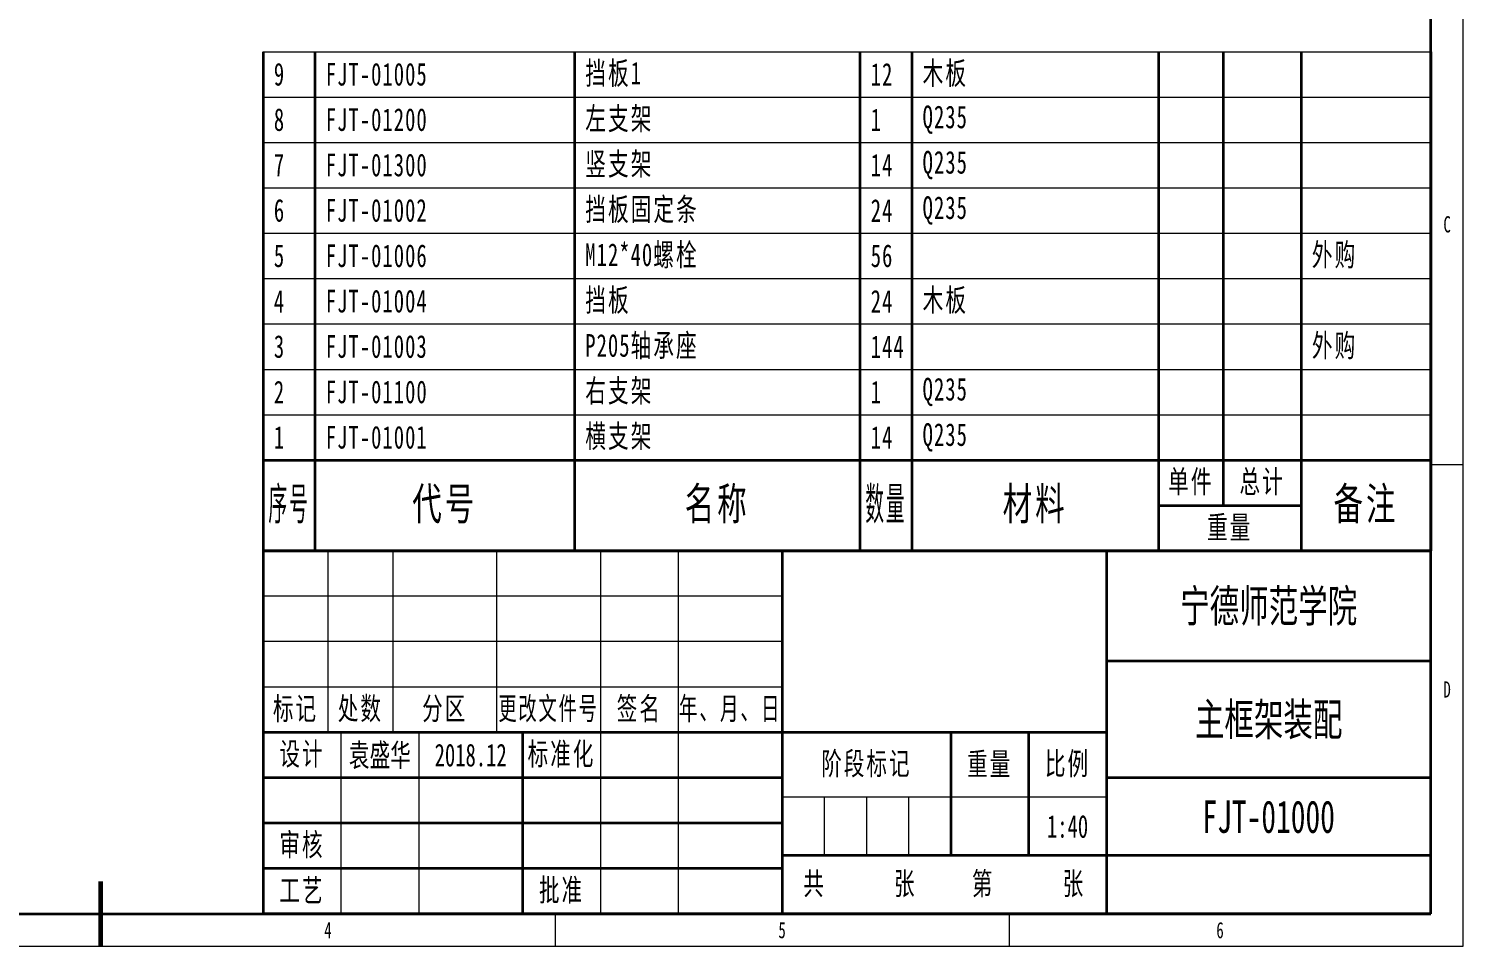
# Model space of a CAD drawing. Header units: millimetres. Extents: x -8400 to 8400, y -5940 to 5940.
# Drawn here: x -445 to 8400, y -5940 to -278 of the extents above; entities that cross this region are included whole.
import ezdxf
from ezdxf.enums import TextEntityAlignment as Align

# ---------------------------------------------------------------- set-up
doc = ezdxf.new("R2010")
doc.units = ezdxf.units.MM
for name, color, linetype, lineweight in [('尺寸线层', 3, 'Continuous', 18), ('粗实线层', 7, 'Continuous', 35), ('细实线层', 7, 'Continuous', 18)]:
    doc.layers.add(name, color=color, linetype=linetype, lineweight=lineweight)
doc.styles.add('标准', font='', dxfattribs={"width": 0.667})
doc.styles.get('标准').set_extended_font_data('宋体')

# ---------------------------------------------------------------- blocks, each defined once
blk = doc.blocks.new('$CAXA_FRAME_13B17AC1$')
at = {"layer": '粗实线层'}
for p, q in [((205, -143.5), (205, 143.5)), ((-185, -143.5), (205, -143.5))]:
    blk.add_line(p, q, dxfattribs=at)
at = {"layer": '粗实线层', "lineweight": 60}
blk.add_line((0, -148.5), (0, -138.5), dxfattribs=at)
at = {"layer": '细实线层'}
for p, q in [((210, -148.5), (210, 148.5)), ((210, -74.25), (205, -74.25)), ((70, -143.5), (70, -148.5)), ((140, -143.5), (140, -148.5)), ((-210, -148.5), (210, -148.5))]:
    blk.add_line(p, q, dxfattribs=at)
at = {"layer": '尺寸线层', "style": '标准', "width": 0.667}
for tag, p in [('T1', (-162.5, 146)), ('T2', (-105, 146)), ('T3', (-35, 146)), ('T4', (35, 146)), ('T5', (105, 146)), ('T6', (172.5, 146)), ('L1', (-187.5, 108.875)), ('R1', (207.5, 108.875)), ('L2', (-187.5, 37.125)), ('R2', (207.5, 37.125)), ('L3', (-187.5, -37.125)), ('R3', (207.5, -37.125)), ('L4', (-187.5, -108.875)), ('R4', (207.5, -108.875)), ('B1', (-162.5, -146)), ('B2', (-105, -146)), ('B3', (-35, -146)), ('B4', (35, -146)), ('B5', (105, -146)), ('B6', (172.5, -146))]:
    blk.add_attdef(tag, text='', height=2.595, dxfattribs=at).set_placement(p, align=Align.MIDDLE_CENTER)
blk = doc.blocks.new('$CAXA_TITLE_151E506F$')
at = {"layer": '粗实线层'}
for p, q in [((0, 56), (-180, 56)), ((-180, 56), (-180, 0)), ((-100, 56), (-100, 0)), ((-50, 56), (-50, 0)), ((0, 0), (0, 56)), ((0, 39), (-50, 39)), ((-50, 28), (-180, 28)), ((-140, 28), (-140, 0)), ((-74, 28), (-74, 9)), ((-62, 28), (-62, 9)), ((-100, 21), (-180, 21)), ((0, 21), (-50, 21)), ((-100, 14), (-180, 14)), ((0, 9), (-100, 9)), ((-100, 7), (-180, 7)), ((0, 0), (-180, 0))]:
    blk.add_line(p, q, dxfattribs=at)
at = {"layer": '细实线层'}
for p, q in [((-170, 56), (-170, 28)), ((-160, 56), (-160, 28)), ((-144, 56), (-144, 28)), ((-128, 56), (-128, 0)), ((-116, 56), (-116, 0)), ((-100, 49), (-180, 49)), ((-100, 42), (-180, 42)), ((-100, 35), (-180, 35)), ((-168, 28), (-168, 0)), ((-156, 28), (-156, 0)), ((-50, 18), (-100, 18)), ((-93.5, 18), (-93.5, 9)), ((-87, 18), (-87, 9)), ((-80.5, 18), (-80.5, 9))]:
    blk.add_line(p, q, dxfattribs=at)
at = {"layer": '尺寸线层', "attachment_point": 5, "line_spacing_factor": 0.963108, "style": '标准'}
for s, insert, char_height, width in [('\\T1.1;标记', (-175, 31.5), 3.481, 18), ('\\T1.1;处数', (-165, 31.5), 3.481, 18), ('\\T1.1;分区', (-152, 31.5), 3.481, 30), ('\\T1.1;{\\W0.592404;更改文件号}', (-136, 31.5), 3.4806, 30), ('\\T1.1;签名', (-122, 31.5), 3.481, 22), ('\\T1.1;{\\W0.605422;年、月、日}', (-108, 31.5), 3.4806, 30), ('\\T1.1;设计', (-174, 24.5), 3.481, 22), ('\\T1.1;标准化', (-134, 24.5), 3.481, 22), ('\\T1.1;阶段标记', (-87, 23), 3.481, 50), ('\\T1.1;重量', (-68, 23), 3.481, 22), ('\\T1.1;比例', (-56, 23), 3.481, 22), ('\\T1.1;审核', (-174, 10.5), 3.481, 22), ('\\T1.1;共', (-95, 4.5), 3.481, 8), ('\\T1.1;张', (-81, 4.5), 3.481, 8), ('\\T1.1;第', (-69, 4.5), 3.481, 8), ('\\T1.1;张', (-55, 4.5), 3.481, 8), ('\\T1.1;工艺', (-174, 3.5), 3.481, 22), ('\\T1.1;批准', (-134, 3.5), 3.481, 22)]:
    blk.add_mtext(s, dxfattribs=dict(at, insert=insert, char_height=char_height, width=width))
at = {"layer": '尺寸线层', "style": '标准'}
for tag, height, width, p in [('标记C', 3.63, 0.664996, (-175, 52.5)), ('处数C', 3.63, 0.664996, (-165, 52.5)), ('分区C', 3.63, 0.667, (-152, 52.5)), ('更改文件号C', 3.63, 0.498314, (-136, 52.5)), ('更改签名C', 3.63, 0.447537, (-122, 52.5)), ('更改日期C', 3.63, 0.610278, (-108, 52.5)), ('单位名称', 5.19, 0.667, (-25, 47.5)), ('标记B', 3.63, 0.664996, (-175, 45.5)), ('处数B', 3.63, 0.664996, (-165, 45.5)), ('分区B', 3.63, 0.667, (-152, 45.5)), ('更改文件号B', 3.63, 0.498314, (-136, 45.5)), ('更改签名B', 3.63, 0.447537, (-122, 45.5)), ('更改日期B', 3.63, 0.610278, (-108, 45.5)), ('材料名称', 5.19, 0.667, (-75, 42)), ('标记A', 3.63, 0.664996, (-175, 38.5)), ('处数A', 3.63, 0.664996, (-165, 38.5)), ('分区A', 3.63, 0.667, (-152, 38.5)), ('更改文件号A', 3.63, 0.498314, (-136, 38.5)), ('更改签名A', 3.63, 0.447537, (-122, 38.5)), ('更改日期A', 3.63, 0.610278, (-108, 38.5)), ('图纸名称', 5.19, 0.667, (-25, 30)), ('设计', 3.63, 0.667, (-162, 24.5)), ('设计日期', 3.63, 0.667, (-148, 24.5)), ('标准化', 3.63, 0.667, (-122, 24.5)), ('标准化日期', 3.63, 0.554163, (-108, 24.5)), ('图纸编号', 5.19, 0.667, (-25, 15)), ('阶段标记S', 3.63, 0.223769, (-96.75, 13.5)), ('阶段标记A', 3.63, 0.223769, (-90.25, 13.5)), ('阶段标记B', 3.63, 0.223769, (-83.75, 13.5)), ('阶段标记C', 3.63, 0.223769, (-77.25, 13.5)), ('重量', 3.63, 0.667, (-68, 13.5)), ('图纸比例', 3.63, 0.510551, (-56, 13.5)), ('审核', 3.63, 0.667, (-162, 10.5)), ('审核日期', 3.63, 0.667, (-148, 10.5)), ('页数', 3.63, 0.667, (-88, 4.5)), ('投影符号', 3.63, 0.667, (-25, 4.5)), ('工艺', 3.63, 0.667, (-162, 3.5)), ('工艺日期', 3.63, 0.667, (-148, 3.5)), ('批准', 3.63, 0.667, (-122, 3.5)), ('批准日期', 3.63, 0.667, (-108, 3.5)), ('页码', 3.63, 0.667, (-62, 4.5))]:
    blk.add_attdef(tag, text='', height=height, dxfattribs=dict(at, width=width)).set_placement(p, align=Align.MIDDLE_CENTER)
blk = doc.blocks.new('$CAXA_BOMTABLE_86AFA1F5$')
at = {"layer": '细实线层', "color": 0, "linetype": 'Continuous', "lineweight": 18}
for p, q in [((-7200, 3080), (0, 3080)), ((-7200, 2800), (0, 2800)), ((-7200, 2800), (0, 2800)), ((-7200, 2520), (0, 2520)), ((-7200, 2520), (0, 2520)), ((-7200, 2240), (0, 2240)), ((-7200, 2240), (0, 2240)), ((-7200, 1960), (0, 1960)), ((-7200, 1960), (0, 1960)), ((-7200, 1680), (0, 1680)), ((-7200, 1680), (0, 1680)), ((-7200, 1400), (0, 1400)), ((-7200, 1400), (0, 1400)), ((-7200, 1120), (0, 1120)), ((-7200, 1120), (0, 1120)), ((-7200, 840), (0, 840)), ((-7200, 840), (0, 840)), ((-7200, 560), (0, 560))]:
    blk.add_line(p, q, dxfattribs=at)
at = {"layer": '细实线层', "color": 0, "linetype": 'Continuous', "lineweight": 35}
for p, q in [((-7200, 3080), (-7200, 2800)), ((-6880, 3080), (-6880, 2800)), ((-5280, 3080), (-5280, 2800)), ((-3520, 3080), (-3520, 2800)), ((-3200, 3080), (-3200, 2800)), ((-1680, 3080), (-1680, 2800)), ((-1280, 3080), (-1280, 2800)), ((-800, 3080), (-800, 2800)), ((0, 3080), (0, 2800)), ((0, 3080), (0, 2800)), ((-7200, 2800), (-7200, 2520)), ((-6880, 2800), (-6880, 2520)), ((-5280, 2800), (-5280, 2520)), ((-3520, 2800), (-3520, 2520)), ((-3200, 2800), (-3200, 2520)), ((-1680, 2800), (-1680, 2520)), ((-1280, 2800), (-1280, 2520)), ((-800, 2800), (-800, 2520)), ((0, 2800), (0, 2520)), ((0, 2800), (0, 2520)), ((-7200, 2520), (-7200, 2240)), ((-6880, 2520), (-6880, 2240)), ((-5280, 2520), (-5280, 2240)), ((-3520, 2520), (-3520, 2240)), ((-3200, 2520), (-3200, 2240)), ((-1680, 2520), (-1680, 2240)), ((-1280, 2520), (-1280, 2240)), ((-800, 2520), (-800, 2240)), ((0, 2520), (0, 2240)), ((0, 2520), (0, 2240)), ((-7200, 2240), (-7200, 1960)), ((-6880, 2240), (-6880, 1960)), ((-5280, 2240), (-5280, 1960)), ((-3520, 2240), (-3520, 1960)), ((-3200, 2240), (-3200, 1960)), ((-1680, 2240), (-1680, 1960)), ((-1280, 2240), (-1280, 1960)), ((-800, 2240), (-800, 1960)), ((0, 2240), (0, 1960)), ((0, 2240), (0, 1960)), ((-7200, 1960), (-7200, 1680)), ((-6880, 1960), (-6880, 1680)), ((-5280, 1960), (-5280, 1680)), ((-3520, 1960), (-3520, 1680)), ((-3200, 1960), (-3200, 1680)), ((-1680, 1960), (-1680, 1680)), ((-1280, 1960), (-1280, 1680)), ((-800, 1960), (-800, 1680)), ((0, 1960), (0, 1680)), ((0, 1960), (0, 1680)), ((-7200, 1680), (-7200, 1400)), ((-6880, 1680), (-6880, 1400)), ((-5280, 1680), (-5280, 1400)), ((-3520, 1680), (-3520, 1400)), ((-3200, 1680), (-3200, 1400)), ((-1680, 1680), (-1680, 1400)), ((-1280, 1680), (-1280, 1400)), ((-800, 1680), (-800, 1400)), ((0, 1680), (0, 1400)), ((0, 1680), (0, 1400)), ((-7200, 1400), (-7200, 1120)), ((-6880, 1400), (-6880, 1120)), ((-5280, 1400), (-5280, 1120)), ((-3520, 1400), (-3520, 1120)), ((-3200, 1400), (-3200, 1120)), ((-1680, 1400), (-1680, 1120)), ((-1280, 1400), (-1280, 1120)), ((-800, 1400), (-800, 1120)), ((0, 1400), (0, 1120)), ((0, 1400), (0, 1120)), ((-7200, 1120), (-7200, 840)), ((-6880, 1120), (-6880, 840)), ((-5280, 1120), (-5280, 840)), ((-3520, 1120), (-3520, 840)), ((-3200, 1120), (-3200, 840)), ((-1680, 1120), (-1680, 840)), ((-1280, 1120), (-1280, 840)), ((-800, 1120), (-800, 840)), ((0, 1120), (0, 840)), ((0, 1120), (0, 840)), ((-7200, 840), (-7200, 560)), ((-6880, 840), (-6880, 560)), ((-5280, 840), (-5280, 560)), ((-3520, 840), (-3520, 560)), ((-3200, 840), (-3200, 560)), ((-1680, 840), (-1680, 560)), ((-1280, 840), (-1280, 560)), ((-800, 840), (-800, 560)), ((0, 840), (0, 560)), ((0, 840), (0, 560)), ((-7200, 560), (0, 560)), ((-7200, 560), (-7200, 0)), ((-6880, 560), (-6880, 0)), ((-5280, 560), (-5280, 0)), ((-3520, 560), (-3520, 0)), ((-3200, 560), (-3200, 0)), ((-1680, 560), (-1680, 0)), ((-1280, 560), (-1280, 280)), ((-800, 560), (-800, 280)), ((0, 560), (0, 0)), ((-1680, 280), (-800, 280)), ((-800, 280), (-800, 0)), ((-7200, 0), (0, 0))]:
    blk.add_line(p, q, dxfattribs=at)
at = {"layer": '细实线层', "color": 0, "line_spacing_factor": 1.15057, "style": '标准'}
for s, insert, char_height, width, attachment_point in [('\\T1.1;9', (-7133.6, 2940), 140, 479.2, 4), ('\\T1.1;FJT-01005', (-6813.6, 2940), 140, 3039.2, 4), ('\\T1.1;挡板1', (-5213.6, 2940), 140, 3359.2, 4), ('\\T1.1;12', (-3453.6, 2940), 140, 479.2, 4), ('\\T1.1;木板', (-3133.6, 2940), 140, 2879.2, 4), ('\\T1.1;左支架', (-5213.6, 2660), 140, 3359.2, 4), ('\\T1.1;Q235', (-3133.6, 2660), 140, 2879.2, 4), ('\\T1.1;8', (-7133.6, 2660), 140, 479.2, 4), ('\\T1.1;FJT-01200', (-6813.6, 2660), 140, 3039.2, 4), ('\\T1.1;1', (-3453.6, 2660), 140, 479.2, 4), ('\\T1.1;竖支架', (-5213.6, 2380), 140, 3359.2, 4), ('\\T1.1;7', (-7133.6, 2380), 140, 479.2, 4), ('\\T1.1;FJT-01300', (-6813.6, 2380), 140, 3039.2, 4), ('\\T1.1;14', (-3453.6, 2380), 140, 479.2, 4), ('\\T1.1;Q235', (-3133.6, 2380), 140, 2879.2, 4), ('\\T1.1;6', (-7133.6, 2100), 140, 479.2, 4), ('\\T1.1;FJT-01002', (-6813.6, 2100), 140, 3039.2, 4), ('\\T1.1;挡板固定条', (-5213.6, 2100), 140, 3359.2, 4), ('\\T1.1;24', (-3453.6, 2100), 140, 479.2, 4), ('\\T1.1;Q235', (-3133.6, 2100), 140, 2879.2, 4), ('\\T1.1;5', (-7133.6, 1820), 140, 479.2, 4), ('\\T1.1;FJT-01006', (-6813.6, 1820), 140, 3039.2, 4), ('\\T1.1;M12*40螺栓', (-5213.6, 1820), 140, 3359.2, 4), ('\\T1.1;56', (-3453.6, 1820), 140, 479.2, 4), ('\\T1.1;外购', (-733.6, 1820), 140, 1439.2, 4), ('\\T1.1;4', (-7133.6, 1540), 140, 479.2, 4), ('\\T1.1;FJT-01004', (-6813.6, 1540), 140, 3039.2, 4), ('\\T1.1;挡板', (-5213.6, 1540), 140, 3359.2, 4), ('\\T1.1;24', (-3453.6, 1540), 140, 479.2, 4), ('\\T1.1;木板', (-3133.6, 1540), 140, 2879.2, 4), ('\\T1.1;3', (-7133.6, 1260), 140, 479.2, 4), ('\\T1.1;FJT-01003', (-6813.6, 1260), 140, 3039.2, 4), ('\\T1.1;P205轴承座', (-5213.6, 1260), 140, 3359.2, 4), ('\\T1.1;外购', (-733.6, 1260), 140, 1439.2, 4), ('\\T1.1;144', (-3453.6, 1260), 140, 479.2, 4), ('\\T1.1;右支架', (-5213.6, 980), 140, 3359.2, 4), ('\\T1.1;Q235', (-3133.6, 980), 140, 2879.2, 4), ('\\T1.1;2', (-7133.6, 980), 140, 479.2, 4), ('\\T1.1;FJT-01100', (-6813.6, 980), 140, 3039.2, 4), ('\\T1.1;1', (-3453.6, 980), 140, 479.2, 4), ('\\T1.1;横支架', (-5213.6, 700), 140, 3359.2, 4), ('\\T1.1;1', (-7133.6, 700), 140, 479.2, 4), ('\\T1.1;FJT-01001', (-6813.6, 700), 140, 3039.2, 4), ('\\T1.1;14', (-3453.6, 700), 140, 479.2, 4), ('\\T1.1;Q235', (-3133.6, 700), 140, 2879.2, 4), ('\\T1.1;单件', (-1480, 420), 140, 669.6, 5), ('\\T1.1;总计', (-1040, 420), 140, 813.6, 5), ('\\T1.1;{\\W0.425474;序号}', (-7040, 280), 200, 475.2, 5), ('\\T1.1;代号', (-6080, 280), 200, 2779.2, 5), ('\\T1.1;名称', (-4400, 280), 200, 3067.2, 5), ('\\T1.1;{\\W0.422936;数量}', (-3360, 280), 200, 475.2, 5), ('\\T1.1;材料', (-2440, 280), 200, 2635.2, 5), ('\\T1.1;备注', (-400, 280), 200, 1339.2, 5), ('\\T1.1;重量', (-1240, 140), 140, 1533.6, 5)]:
    blk.add_mtext(s, dxfattribs=dict(at, insert=insert, char_height=char_height, width=width, attachment_point=attachment_point))

msp = doc.modelspace()

# ---------------------------------------------------------------- block references
at = {"layer": '粗实线层'}
ref = msp.add_blockref('$CAXA_FRAME_13B17AC1$', (0, 0), dxfattribs=dict(at, xscale=40, yscale=40, zscale=40))
ref.add_attrib('R3', 'C', dxfattribs={"layer": '尺寸线层', "height": 100, "style": '标准', "width": 0.667}).set_placement((8300, -1485), align=Align.MIDDLE_CENTER)
ref.add_attrib('R4', 'D', dxfattribs={"layer": '尺寸线层', "height": 100, "style": '标准', "width": 0.667}).set_placement((8300, -4355), align=Align.MIDDLE_CENTER)
ref.add_attrib('B4', '4', dxfattribs={"layer": '尺寸线层', "height": 100, "style": '标准', "width": 0.667}).set_placement((1400, -5840), align=Align.MIDDLE_CENTER)
ref.add_attrib('B5', '5', dxfattribs={"layer": '尺寸线层', "height": 100, "style": '标准', "width": 0.667}).set_placement((4200, -5840), align=Align.MIDDLE_CENTER)
ref.add_attrib('B6', '6', dxfattribs={"layer": '尺寸线层', "height": 100, "style": '标准', "width": 0.667}).set_placement((6900, -5840), align=Align.MIDDLE_CENTER)
ref = msp.add_blockref('$CAXA_TITLE_151E506F$', (8200, -5740), dxfattribs=dict(at, xscale=40, yscale=40, zscale=40))
ref.add_attrib('单位名称', '宁德师范学院', dxfattribs={"layer": '尺寸线层', "height": 200, "style": '标准', "width": 0.667}).set_placement((7200, -3840), align=Align.MIDDLE_CENTER)
ref.add_attrib('图纸名称', '主框架装配', dxfattribs={"layer": '尺寸线层', "height": 200, "style": '标准', "width": 0.667}).set_placement((7200, -4540), align=Align.MIDDLE_CENTER)
ref.add_attrib('图纸编号', 'FJT-01000', dxfattribs={"layer": '尺寸线层', "height": 200, "style": '标准', "width": 0.667}).set_placement((7200, -5140), align=Align.MIDDLE_CENTER)
ref.add_attrib('图纸比例', '1:40', dxfattribs={"layer": '尺寸线层', "height": 140, "style": '标准', "width": 0.667}).set_placement((5960, -5200), align=Align.MIDDLE_CENTER)
ref.add_attrib('设计', '袁盛华', dxfattribs={"layer": '尺寸线层', "height": 140, "style": '标准', "width": 0.667}).set_placement((1720, -4760), align=Align.MIDDLE_CENTER)
ref.add_attrib('设计日期', '2018.12', dxfattribs={"layer": '尺寸线层', "height": 140, "style": '标准', "width": 0.667}).set_placement((2280, -4760), align=Align.MIDDLE_CENTER)
at = {"layer": '细实线层'}
msp.add_blockref('$CAXA_BOMTABLE_86AFA1F5$', (8200, -3500), dxfattribs=at)

doc.saveas('drawing.dxf')
